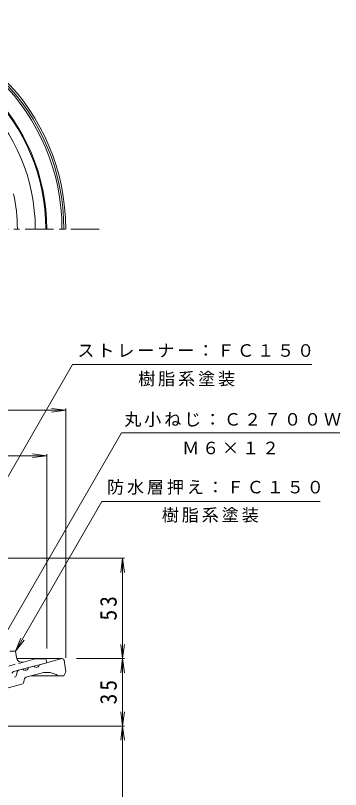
# Model space of a CAD drawing. Units: millimetres, scale not verified. Extents: x -279 to 221, y -346 to 360.
# Drawn here: x 47.8 to 219.2, y -55.5 to 352.2 of the extents above; entities that cross this region are included whole.
import ezdxf

# ---------------------------------------------------------------- set-up
doc = ezdxf.new("R2010")
doc.units = ezdxf.units.MM
doc.header["$LTSCALE"] = 3
doc.linetypes.add('CHAIN1', pattern=[8, 5, -1, 1, -1])
doc.linetypes.add('DASHED1', pattern=[1.8, 1.2, -0.6])
for name, color, linetype, lineweight in [('0-0_通り芯', 3, 'Continuous', 9), ('0-1_躯体', 2, 'Continuous', 9), ('0-4_その他', 7, 'Continuous', 9), ('0-5_寸法', 7, 'Continuous', 9)]:
    doc.layers.add(name, color=color, linetype=linetype, lineweight=lineweight)
doc.styles.add('ＭＳ ゴシック', font='')
doc.styles.get('ＭＳ ゴシック').set_extended_font_data('MS Gothic')

msp = doc.modelspace()

# ---------------------------------------------------------------- linework, layer by layer
at = {"layer": '0-0_通り芯', "linetype": 'CHAIN1'}
msp.add_line((91.944, 239.714), (-155.784, 239.714), dxfattribs=at)
at = {"layer": '0-0_通り芯'}
for p, q in [((72.456, 13.447), (48.414, 13.447)), ((72.324, 13.447), (60.468, 10.271)), ((73.446, 12.589), (74.323, 6.447)), ((57.57, 9.494), (54.672, 8.718)), ((48.753, 6.559), (48.39, 4.787)), ((49.474, 7.325), (51.774, 7.941)), ((53.922, 3.858), (61.445, 5.874)), ((56.122, 4.447), (73.324, 4.447)), ((74.323, 6.447), (73.324, 4.447)), ((51.16, 0.012), (40.193, -2.927)), ((52.48, 2.327), (52.241, 1.16))]:
    msp.add_line(p, q, dxfattribs=at)
for centre, radius, start, end in [((-38.177, 239.714), 112.5, 0, 180), ((-38.177, 239.714), 111.5, 0, 180), ((-38.177, 239.714), 110.5, 0, 180), ((72.456, 12.447), 1, 8.12889, 90), ((53.062, 8.933), 1.625, 217.62109, 352.37941), ((58.857, 10.486), 1.625, 217.6203, 352.38071), ((46.92, 5.088), 1.5, 285.00009, 348.4351), ((49.732, 6.359), 1, 104.99922, 168.43358), ((64.292, -4.752), 11, 56.74684, 105.00134), ((50.772, 1.461), 1.5, 285.00024, 348.43582), ((54.439, 1.926), 2, 105.00159, 168.43439)]:
    msp.add_arc(centre, radius, start, end, dxfattribs=at)
at = {"layer": '0-1_躯体'}
for p, q in [((44.824, 17.304), (47.824, 17.304)), ((48.317, 14.084), (47.824, 17.304)), ((52.059, 11.641), (58.265, 13.304)), ((58.265, 13.304), (63.824, 13.304)), ((64.324, 11.304), (63.824, 13.304))]:
    msp.add_line(p, q, dxfattribs=at)
at = {"layer": '0-1_躯体', "linetype": 'DASHED1'}
msp.add_line((28.595, 5.354), (52.059, 11.641), dxfattribs=at)
at = {"layer": '0-1_躯体'}
msp.add_lwpolyline([(45.824, 5.829), (46.824, 6.615), (64.324, 11.304)], dxfattribs=at)
for centre, radius, start, end in [((-38.177, 239.714), 102.5, 0, 180), ((-38.177, 239.714), 102, 0, 180), ((-38.177, 239.714), 96.441, 0, 180), ((-38.177, 239.714), 87, 0, 12.36475), ((51.282, 14.538), 3, 188.70714, 285.00027)]:
    msp.add_arc(centre, radius, start, end, dxfattribs=at)
at = {"layer": '0-4_その他'}
for p, q in [((-150.676, 144.304), (74.323, 144.304)), ((74.323, 144.304), (66.888, 145.283)), ((74.323, 144.304), (66.888, 143.325)), ((74.323, 13.947), (74.323, 145.204)), ((-140.676, 120.304), (64.324, 120.304)), ((64.324, 120.304), (56.888, 121.283)), ((64.324, 120.304), (56.888, 119.325)), ((64.324, 18.804), (64.324, 121.204)), ((22.644, 66.304), (105.223, 66.304)), ((104.324, 66.304), (103.345, 58.868)), ((104.324, 13.447), (104.324, 66.304)), ((104.324, 66.304), (105.302, 58.868)), ((104.324, 13.447), (103.345, 20.883)), ((104.324, 13.447), (105.302, 20.883)), ((79.956, 13.447), (105.223, 13.447)), ((104.324, 13.447), (103.345, 6.011)), ((104.324, -22.053), (104.324, 13.447)), ((104.324, 13.447), (105.302, 6.011)), ((104.324, -22.053), (103.345, -14.617)), ((104.324, -22.053), (105.302, -14.617)), ((19.324, -22.053), (105.223, -22.053)), ((104.324, -22.053), (103.345, -29.489)), ((104.324, -172.257), (104.324, -22.053)), ((104.324, -22.053), (105.302, -29.489))]:
    msp.add_line(p, q, dxfattribs=at)
at = {"layer": '0-5_寸法'}
for p, q in [((39.893, 21.904), (103.632, 132.304)), ((103.632, 132.304), (218.754, 132.304)), ((47.824, 17.304), (93.434, 96.304)), ((93.434, 96.304), (208.455, 96.304)), ((47.824, 17.304), (50.694, 24.233)), ((47.824, 17.304), (52.389, 23.254))]:
    msp.add_line(p, q, dxfattribs=at)
msp.add_lwpolyline([(15.702, 60.495), (77.945, 168.304), (204.06, 168.304)], dxfattribs=at)

# ---------------------------------------------------------------- texts
at = {"layer": '0-4_その他', "color": 2, "char_height": 8.798, "attachment_point": 7, "rotation": 90, "style": 'ＭＳ ゴシック'}
for s, insert in [('\\T1.27;\\W0.95;53', (101.323, 33.5)), ('\\T1.27;\\W0.95;35', (101.323, -10.678))]:
    msp.add_mtext(s, dxfattribs=dict(at, insert=insert))
at = {"layer": '0-5_寸法', "char_height": 6.598, "attachment_point": 7, "style": 'ＭＳ ゴシック'}
for s, insert in [('\\T1.17;ストレーナー：ＦＣ１５０', (80.451, 172.109)), ('\\T1.17;樹脂系塗装', (112.491, 156.792)), ('\\T1.17;丸小ねじ：Ｃ２７００Ｗ', (105.15, 135.44)), ('\\T1.17;Ｍ６×１２', (135.693, 121.009)), ('\\T1.17;防水層押え：ＦＣ１５０', (96.064, 99.757)), ('\\T1.17;樹脂系塗装', (124.945, 85.059))]:
    msp.add_mtext(s, dxfattribs=dict(at, insert=insert))

doc.saveas('drawing.dxf')
